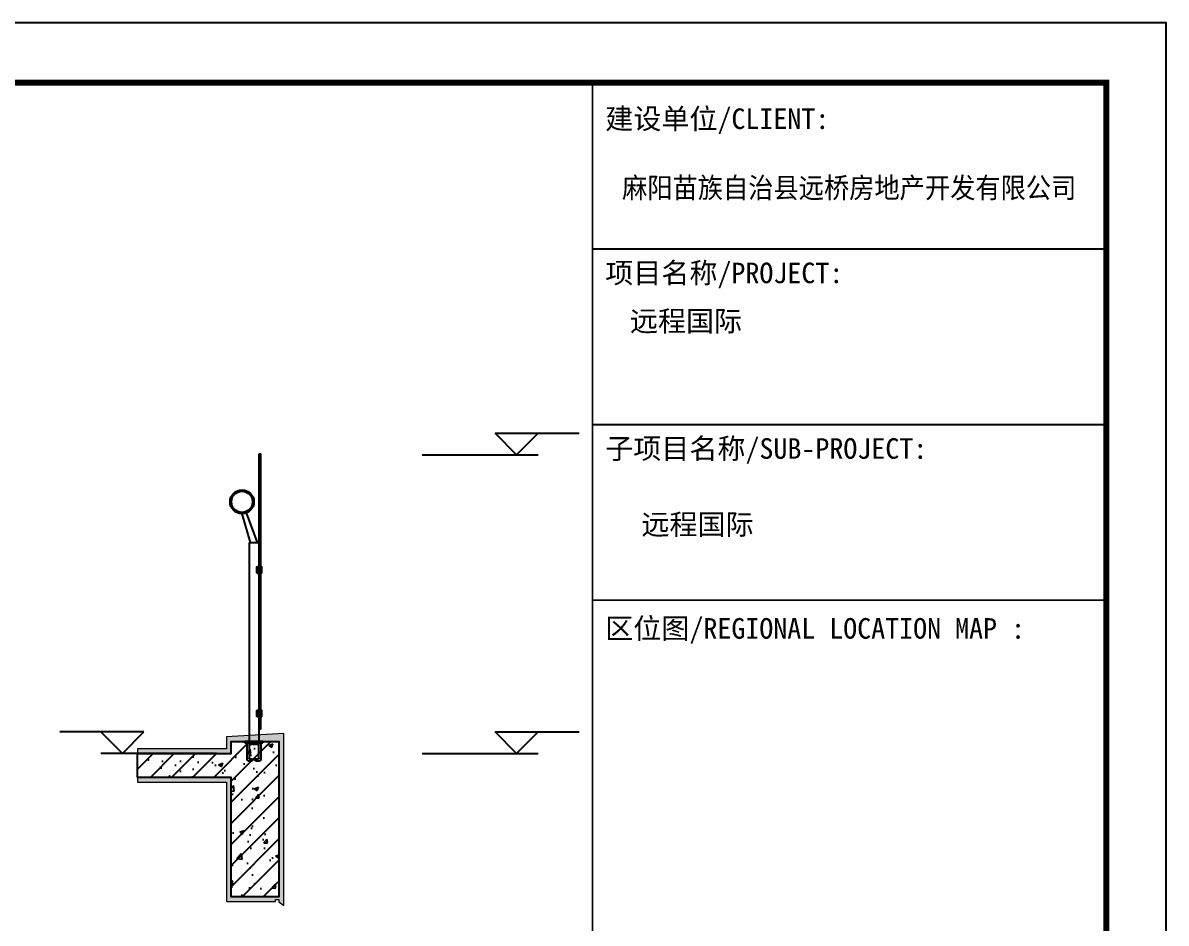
# Model space of a CAD drawing. Extents: x -737978 to 768813, y -372247 to 1140308.
# Drawn here: x -596974 to -587408, y -316496 to -308963 of the extents above; entities that cross this region are included whole.
import ezdxf

# ---------------------------------------------------------------- set-up
doc = ezdxf.new("R2010")
doc.units = 0
doc.header["$LTSCALE"] = 10
doc.header["$MEASUREMENT"] = 0
doc.layers.get('0').update_dxf_attribs({"linetype": 'CONTINUOUS'})
for name, color, linetype in [('4', 4, 'CONTINUOUS'), ('8', 8, 'CONTINUOUS'), ('DIM_ELEV', 3, 'CONTINUOUS'), ('J-护窗栏杆', 1, 'CONTINUOUS'), ('PUB_TITLE', 4, 'CONTINUOUS'), ('WALL', 9, 'CONTINUOUS'), ('图案填充', 8, 'CONTINUOUS'), ('填充', 8, 'CONTINUOUS')]:
    doc.layers.add(name, color=color, linetype=linetype)
doc.layers.add('粉刷层', color=8, linetype='CONTINUOUS', lineweight=5)
doc.styles.add('-宋体', font='', dxfattribs={"width": 0.8})
doc.styles.get('-宋体').set_extended_font_data('SimSun')

# ---------------------------------------------------------------- blocks, each defined once
blk = doc.blocks.new('TQ1')
at = {"layer": 'PUB_TITLE'}
for p, q in [((-49855, -380355), (-43855, -380355)), ((-49855, -382405), (-43855, -382405))]:
    blk.add_line(p, q, dxfattribs=at)
at = {"layer": 'PUB_TITLE', "const_width": 20}
for points in [[(-49855, -378414), (-49855, -418455)], [(-49855, -384455), (-43855, -384455)]]:
    blk.add_lwpolyline(points, dxfattribs=at)
at = {"layer": 'PUB_TITLE', "style": '-宋体'}
for s, p in [('建设单位/CLIENT:', (-49705, -378955)), ('项目名称/PROJECT:', (-49705, -380755)), ('远程国际', (-49417, -381317)), ('子项目名称/SUB-PROJECT:', (-49705, -382805)), ('远程国际', (-49283, -383691)), ('区位图/REGIONAL LOCATION MAP :', (-49705, -384905))]:
    blk.add_text(s, height=240, dxfattribs=at).set_placement(p)
at = {"layer": 'PUB_TITLE', "style": '-宋体', "width": 0.9}
blk.add_text('麻阳苗族自治县远桥房地产开发有限公司', height=240, dxfattribs=at).set_placement((-49509, -379761))
blk = doc.blocks.new('A$C43183635')
at = {"layer": 'J-护窗栏杆'}
h = blk.add_hatch(dxfattribs=at)
h.set_pattern_fill('ANSI32', color=0, scale=50, style=0)
h.set_pattern_definition([(135, (-42535.372, 39631.534), (13.258252, 13.258252), []), (135, (-42544.21, 39631.534), (13.258252, 13.258252), [])])
h.paths.add_polyline_path([(80.5, 86), (80.5, 80), (0, 80), (0, 86)])
at = {"layer": 'J-护窗栏杆', "color": 0}
for p, q in [((0, 80), (0, 86)), ((0, 86), (80.5, 86)), ((80.5, 80), (0, 80)), ((10.2, 80), (10.2, 3)), ((18.2, 11), (18.2, 69)), ((21.2, 72), (59.2, 72)), ((27.4, 88), (27.4, 86)), ((29.9, 88), (29.9, 86)), ((32.4, 88), (32.4, 86)), ((34.9, 88), (34.9, 86)), ((37.4, 88), (37.4, 86)), ((39.9, 88), (39.9, 86)), ((42.4, 88), (42.4, 86)), ((44.9, 88), (44.9, 86)), ((47.4, 88), (47.4, 86)), ((62.2, 69), (62.2, 11)), ((70.2, 3), (70.2, 80)), ((80.5, 80), (80.5, 86)), ((32.2, 0), (13.2, 0)), ((32.2, 8), (21.2, 8)), ((35.2, 3), (35.2, 5)), ((45.2, 5), (45.2, 3)), ((59.2, 8), (48.2, 8)), ((67.2, 0), (48.2, 0))]:
    blk.add_line(p, q, dxfattribs=at)
for centre, start, end in [((21.2, 69), 90, 180), ((59.2, 69), 0, 90), ((13.2, 3), 180, 270), ((21.2, 11), 180, 270), ((32.2, 5), 0, 90), ((32.2, 3), 270, 0), ((48.2, 5), 90, 180), ((48.2, 3), 180, 270), ((59.2, 11), 270, 0), ((67.2, 3), 270, 0)]:
    blk.add_arc(centre, 3, start, end, dxfattribs=at)
blk = doc.blocks.new('A$C4C1D5454')
at = {"layer": '8'}
h = blk.add_hatch(dxfattribs=at)
h.set_pattern_fill('玻璃1', color=256, style=0)
h.set_pattern_definition([(135, (224707.736, -282679.7), (4.89867188, 4.89867188), [2.23992506, -5.75980729]), (135, (224706.776, -282679.3), (4.89867188, 4.89867188), [0.95996788, -7.03976446]), (135, (224707.736, -282679.3), (4.89867188, 4.89867188), [1.59994647, -6.39978587]), (135, (224707.256, -282679.7), (-5.37383174, -5.37383174), [1.99993309, -5.99979926]), (135, (224707.736, -282680.1), (4.89867188, 4.89867188), [3.19989294, -4.7998394]), (135, (224707.736, -282678.9), (4.89867188, 4.89867188), [0.79997323, -7.1997591])])
h.paths.add_polyline_path([(841.9, 1931.7), (841.9, 781.7), (850.2, 781.7), (850.2, 1931.7)])
h = blk.add_hatch(dxfattribs=at)
h.set_pattern_fill('金属', color=256, scale=3.333333, style=0)
h.set_pattern_definition([(135, (139617.106, -23894.459), (5.89235936, 5.89235936), []), (135, (139613.178, -23894.459), (5.89235936, 5.89235936), [])])
h.paths.add_polyline_path([(837.7, 1431.7), (841.9, 1431.7), (841.9, 1456.7), (837.7, 1456.7)])
h = blk.add_hatch(dxfattribs=at)
h.set_pattern_fill('金属', color=256, scale=3.333333, style=0)
h.set_pattern_definition([(135, (139617.106, -24494.437), (5.89235936, 5.89235936), []), (135, (139613.178, -24494.437), (5.89235936, 5.89235936), [])])
h.paths.add_polyline_path([(837.7, 831.7), (841.9, 831.7), (841.9, 856.7), (837.7, 856.7)])
at = {"layer": '图案填充'}
h = blk.add_hatch(dxfattribs=at)
h.set_pattern_fill('金属', color=256, scale=3.333333, style=0)
h.set_pattern_definition([(135, (224757.734, -301737.793), (5.89235936, 5.89235936), []), (135, (224753.806, -301737.793), (5.89235936, 5.89235936), [])])
edge = h.paths.add_edge_path(flags=17)
edge.add_arc((771.7, 1731.7), 44, 0, 360)
edge = h.paths.add_edge_path()
edge.add_arc((771.7, 1731.7), 50, 0, 360)
at = {"layer": '填充'}
h = blk.add_hatch(dxfattribs=at)
h.set_pattern_fill('砂灰土', color=256, scale=5, style=0)
h.set_pattern_definition([(37.5, (585133.183, 354672.063), (-0.62993358, 19.2682377), [0, -15.2, 0, -17, 0, -16.25]), (7.5, (585133.183, 354672.063), (17.6977671, 28.2214607), [0, -8.2, 0, -13.7, 0, -5.25]), (327.5, (585120.883, 354672.063), (31.1414186, 0.05659054), [0, -5, 0, -18, 0, -23.5]), (317.5, (585120.883, 354672.063), (30.061266, 8.7767556), [0, -2.5, 0, -11.8, 0, -13.5])])
h.paths.add_polyline_path([(946.3, 59), (946.3, 763), (706.3, 749), (706.3, 699), (334, 699), (334, 679), (726.3, 679), (726.3, 729), (926.3, 729), (926.3, 79), (726.3, 79), (726.3, 579), (334, 579), (334, 559), (706.3, 559), (706.3, 59), (911.3, 59), (911.3, 67.8), (926.3, 67.8), (926.3, 57.8), (946.3, 42.8)])
h = blk.add_hatch(dxfattribs=at)
h.set_pattern_fill('钢筋混凝土', color=8, scale=24.999164)
h.set_pattern_definition([(45, (585133.18, 354672.06), (-44.192695, 44.192695), []), (50, (585133.18, 354672.06), (179.309046, -15.68751), [18.749373, -206.2431]), (355, (585133.18, 354672.06), (-34.686673, 188.04174), [14.9995, -164.99448]), (100.4514, (585148.12, 354670.76), (144.622507, 172.35412), [15.934514, -175.279663]), (46.1842, (585133.18, 354722.06), (266.801335, -41.37837), [28.12406, -309.36465]), (96.6356, (585155.42, 354718.6), (233.65786, 243.52132), [23.90177, -262.91945]), (351.1842, (585133.18, 354722.06), (233.65767, 243.5215), [22.49925, -247.49172]), (21, (585158.18, 354709.56), (149.22177, -100.651355), [18.749373, -206.2431]), (326, (585158.18, 354709.56), (60.8268, 181.281446), [14.9995, -164.99448]), (71.4514, (585170.62, 354701.17), (210.04863, 80.629926), [15.934514, -175.279663]), (37.5, (585133.18, 354672.06), (3.039862, 83.220679), [0, -162.994546, 0, -167.494396, 0, -165.619459]), (7.5, (585133.18, 354672.06), (65.765184, 98.599629), [0, -95.496805, 0, -159.244672, 0, -63.122888]), (327.5, (585077.434, 354672.06), (133.451144, -5.638529), [0, -62.497909, 0, -194.993476, 0, -258.741343]), (317.5, (585052.44, 354672.06), (145.791664, 25.025408), [0, -81.247282, 0, -129.495667, 0, -183.743852])])
h.paths.add_polyline_path([(334, 579), (334, 679), (726.3, 679), (726.3, 729), (926.3, 729), (926.3, 79), (726.3, 79), (726.3, 579)])
at = {"layer": '4'}
for p, q in [((841.9, 1461.7, 0), (837.7, 1461.7, 0)), ((841.9, 861.7, 0), (837.7, 861.7, 0))]:
    blk.add_line(p, q, dxfattribs=at)
at = {"layer": '4', "elevation": 0}
for points in [[(841.9, 1931.7), (841.9, 781.7), (850.2, 781.7), (850.2, 1931.7)], [(837.7, 1461.7), (837.7, 1431.7), (841.9, 1431.7), (841.9, 1461.7)], [(837.7, 861.7), (837.7, 831.7), (841.9, 831.7), (841.9, 861.7)]]:
    blk.add_lwpolyline(points, close=True, dxfattribs=at)
for points in [[(806.9, 1561.7), (771.7, 1681.7)], [(836.9, 1561.7), (790.3, 1685.3)], [(801.9, 1561.7), (801.9, 729)], [(801.9, 1561.7), (841.9, 1561.7)], [(841.9, 1561.7), (841.9, 729)], [(837.7, 1434.2), (833.6, 1434.2), (833.6, 1459.2), (837.7, 1459.2)], [(850.2, 1434.2), (854.4, 1434.2), (854.4, 1459.2), (850.2, 1459.2)], [(837.7, 834.2), (833.6, 834.2), (833.6, 859.2), (837.7, 859.2)], [(850.2, 834.2), (854.4, 834.2), (854.4, 859.2), (850.2, 859.2)]]:
    blk.add_lwpolyline(points, dxfattribs=at)
at = {"layer": '4'}
for radius in [50, 44]:
    blk.add_circle((771.7, 1731.7, 0), radius, dxfattribs=at)
at = {"layer": 'DIM_ELEV'}
for p, q in [((1920.7, 1928.7), (1830.7, 2018.7)), ((1830.7, 2018.7), (2183, 2018.7)), ((1920.7, 1928.7), (2010.7, 2018.7)), ((1525.2, 1928.7), (2010.7, 1928.7)), ((361.3, 769), (9, 769)), ((271.3, 679), (181.3, 769)), ((271.3, 679), (361.3, 769)), ((1920.7, 679), (1830.7, 769)), ((1830.7, 769), (2183, 769)), ((1920.7, 679), (2010.7, 769)), ((666.8, 679), (181.3, 679)), ((1525.2, 679), (2010.7, 679))]:
    blk.add_line(p, q, dxfattribs=at)
at = {"layer": 'WALL'}
blk.add_lwpolyline([(334, 579), (334, 679), (726.3, 679), (726.3, 729), (926.3, 729), (926.3, 79), (726.3, 79), (726.3, 579)], close=True, dxfattribs=at)
at = {"layer": '粉刷层', "color": 8}
blk.add_lwpolyline([(946.3, 59), (946.3, 763), (706.3, 749), (706.3, 699), (334, 699), (334, 679), (726.3, 679), (726.3, 729), (926.3, 729), (926.3, 79), (726.3, 79), (726.3, 579), (334, 579), (334, 559), (706.3, 559), (706.3, 59), (911.3, 59), (911.3, 67.8), (926.3, 67.8), (926.3, 57.8), (946.3, 42.8)], close=True, dxfattribs=at)
at = {"layer": '填充', "ltscale": 1.5, "extrusion": (0, 0, -1), "xscale": 0.9374686337738529, "yscale": 0.9374686337738529, "zscale": -0.9374686337738529}
blk.add_blockref('A$C43183635', (-859.4, 648.4), dxfattribs=at)

msp = doc.modelspace()

# ---------------------------------------------------------------- linework, layer by layer
at = {"layer": 'PUB_TITLE'}
msp.add_lwpolyline([(-629457.6, -338662.7), (-587407.6, -338662.7), (-587407.6, -308962.7), (-629457.6, -308962.7)], close=True, dxfattribs=at)
at = {"layer": 'PUB_TITLE', "const_width": 50}
msp.add_lwpolyline([(-628207.6, -338162.7), (-587907.6, -338162.7), (-587907.6, -309462.7), (-628207.6, -309462.7)], close=True, dxfattribs=at)

# ---------------------------------------------------------------- block references
at = {"xscale": 0.716753740501642, "yscale": 0.716753740501642, "zscale": 0.716753740501642}
msp.add_blockref('TQ1', (-556474.6, -38233.4), dxfattribs=at)
at = {"layer": '粉刷层', "xscale": 2, "yscale": 2, "zscale": 2}
msp.add_blockref('A$C4C1D5454', (-596684, -316434), dxfattribs=at)

doc.saveas('drawing.dxf')
